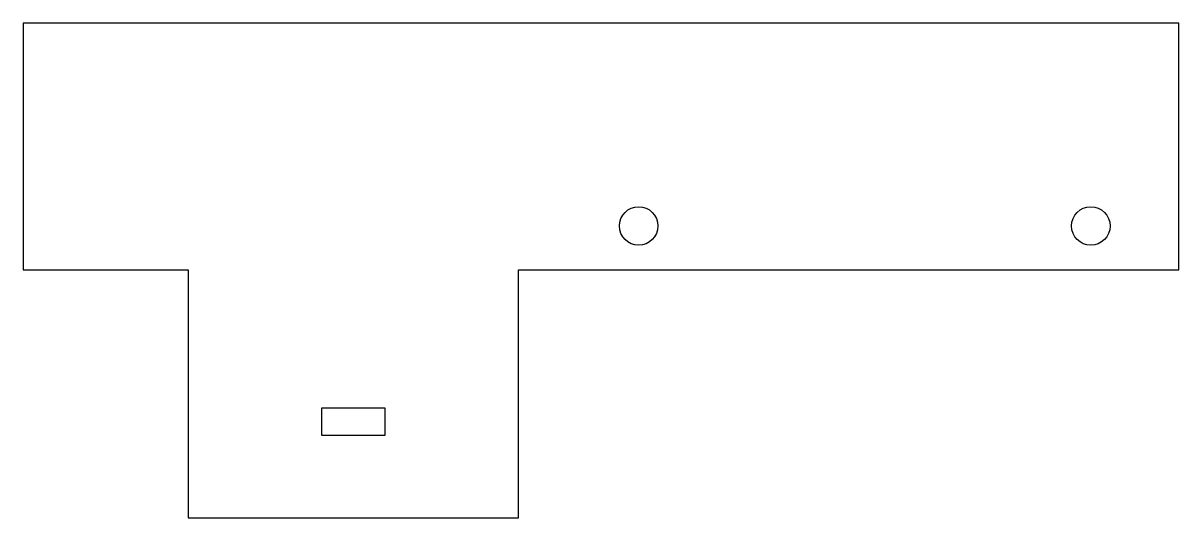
# Model space of a CAD drawing. Header units: millimetres. Extents: x -239 to -134, y 41 to 86.
import ezdxf

# ---------------------------------------------------------------- set-up
doc = ezdxf.new("R2010")
doc.units = ezdxf.units.MM
doc.layers.get('0').update_dxf_attribs({"linetype": 'CONTINUOUS'})

msp = doc.modelspace()

# ---------------------------------------------------------------- linework, layer by layer
for points in [[(-133.68, 63.67), (-133.68, 86.11), (-238.68, 86.11), (-238.68, 63.67), (-223.68, 63.67), (-223.68, 41.13), (-193.68, 41.13), (-193.68, 63.67)], [(-211.53, 48.63), (-211.53, 51.13), (-205.83, 51.13), (-205.83, 48.63)]]:
    msp.add_lwpolyline(points, close=True)
for centre in [(-182.76, 67.67), (-141.68, 67.67)]:
    msp.add_circle(centre, 1.75)

doc.saveas('drawing.dxf')
